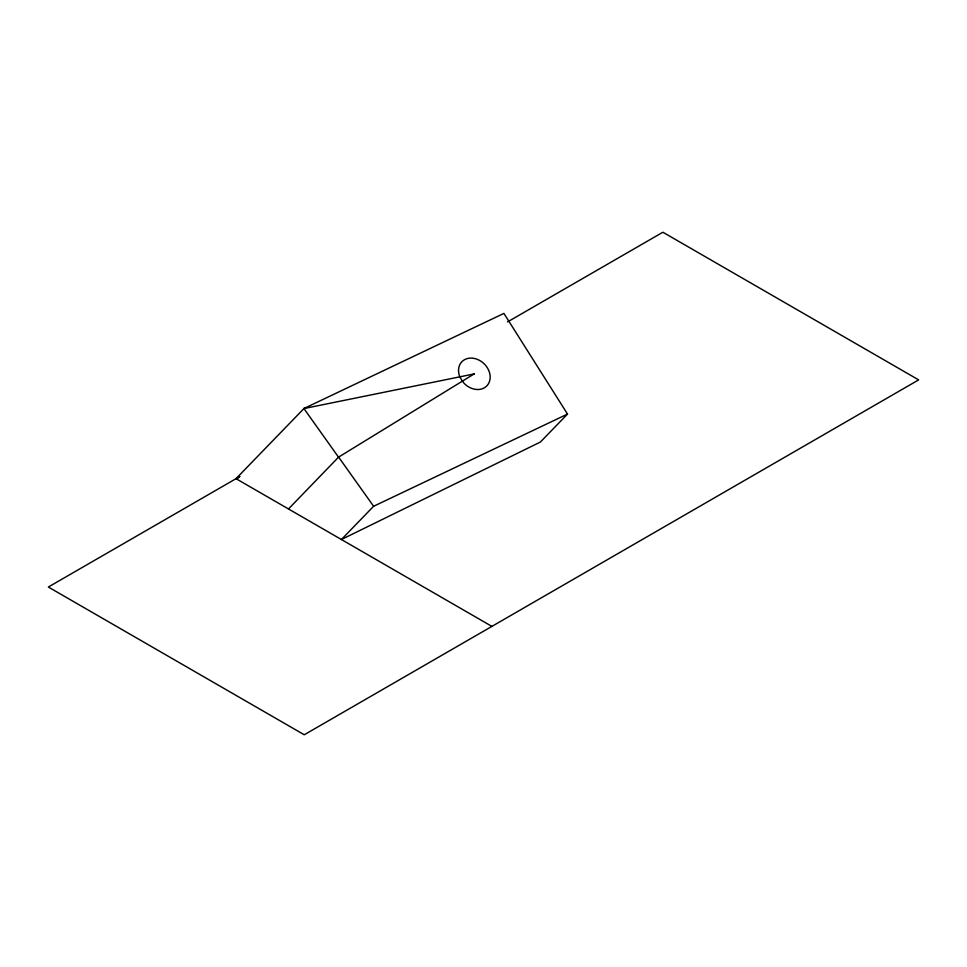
<?xml version="1.0" encoding="UTF-8"?>
<svg xmlns="http://www.w3.org/2000/svg" width="967" height="967" viewBox="0 0 967 967"><rect width="100%" height="100%" fill="white"/><g stroke="black" fill="none" stroke-linecap="round" stroke-linejoin="round"><path stroke-width="1.45" d="M304.786 407.675L236.033 478.677L491.937 626.423M288.492 508.956L338.607 457.089L373.613 506.273L341.411 539.513L540.432 442.016L567.508 414.069L503.904 313.405L304.013 408.473M474.265 373.903L303.928 408.558L338.523 457.173L474.35 373.806M239.949 476.417L48.35 587.029L304.254 734.775L918.65 379.886L662.891 232.225L507.542 321.914M373.613 506.273L567.508 414.069M462.383 381.155L464.245 383.488A17.37 13.997 44.1 0 0 489.254 382.134A17.37 13.997 44.1 0 0 474.277 358.431A17.37 13.997 44.1 0 0 459.506 375.994L462.299 381.24M238.728 477.347L236.033 478.677L238.752 477.384"/></g></svg>
